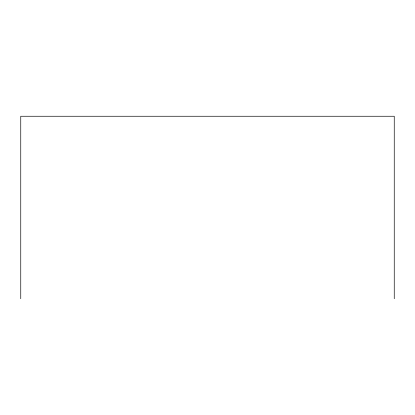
<?xml version="1.0" encoding="UTF-8"?>
<svg xmlns="http://www.w3.org/2000/svg" width="415" height="415" viewBox="0 0 415 415"><rect width="100%" height="100%" fill="white"/><g stroke="black" fill="none" stroke-linecap="round" stroke-linejoin="round"><path stroke-width="0.62" d="M394.25 298.743L394.25 116.257L20.75 116.257L20.75 298.743"/></g></svg>
